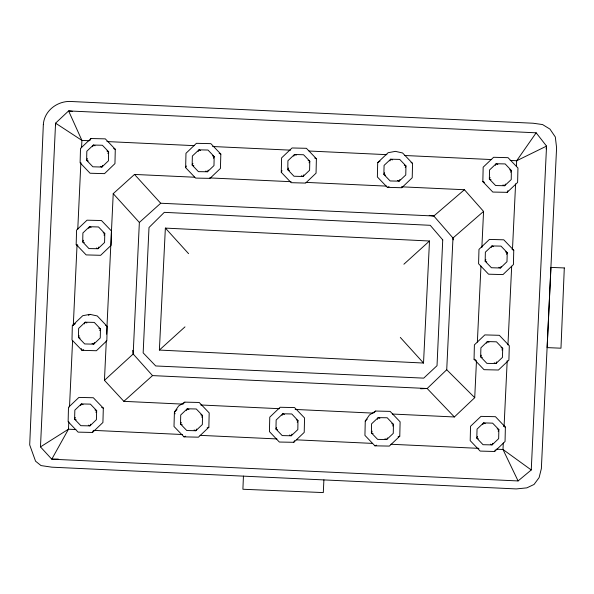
<?xml version="1.0" encoding="UTF-8"?>
<svg xmlns="http://www.w3.org/2000/svg" width="594" height="594" viewBox="0 0 594 594"><rect width="100%" height="100%" fill="white"/><g stroke="black" fill="none" stroke-linecap="round" stroke-linejoin="round"><path stroke-width="0.89" d="M281.274 172.312L281.608 157.878L292.048 147.973L306.407 148.307L316.387 158.747L316.053 173.173L305.613 183.086L291.179 182.685L281.274 172.312L282.016 170.634M482.833 181.623L483.167 167.189L493.607 157.284L508.041 157.677L517.946 167.991L517.619 182.417L507.179 192.33L492.812 192.062L482.833 181.623L484.518 182.358M72.327 325.594L71.993 339.961L81.972 350.334L96.399 350.735L106.838 340.756L107.172 326.396L97.268 315.956L90.013 314.36L82.766 315.689L72.327 325.594L75.401 323.641M115.288 149.302L114.954 163.602L104.514 173.641L90.08 173.24L80.108 162.801L80.509 148.441L90.949 138.528L105.309 138.862L115.288 149.302L113.61 148.559M185.647 167.657L185.974 153.289L196.421 143.317L210.848 143.651L220.827 154.091L220.426 168.451L209.986 178.363L195.619 178.096L185.647 167.657L186.39 165.978M208.85 427.272L209.185 412.912L199.213 402.472L184.845 402.138L178.594 405.992L174.406 412.11L174.005 426.477L183.984 436.85L198.411 437.184L208.85 427.272L207.135 427.932M365.265 421.027L364.931 435.387L374.903 445.827L389.337 446.094L399.777 436.189L400.111 421.822L390.132 411.382L375.705 411.048L369.453 414.976L365.265 421.027L367.218 419.156M377.702 162.6L377.368 176.967L387.34 187.34L401.774 187.741L412.214 177.762L412.548 163.402L402.569 152.962L395.389 151.366L388.142 152.695L377.702 162.6L380.004 161.137M474.057 359.244L474.391 344.884L484.83 334.905L499.331 335.306L509.303 345.745L508.902 360.113L498.463 370.017L484.036 369.683L474.057 359.244L475.742 359.986M505.383 427.145L505.049 441.505L494.609 451.485L480.175 451.084L470.203 440.644L470.537 426.277L480.977 416.372L495.47 416.698L505.383 427.145L503.697 426.395M513.758 250.252L513.424 264.545L502.984 274.591L488.558 274.19L478.578 263.751L478.979 249.383L489.419 239.412L503.786 239.813L513.758 250.252L512.08 249.502M76.18 244.461L76.581 230.101L87.021 220.188L101.455 220.523L111.427 230.962L111.1 245.329L100.653 255.301L86.16 254.908L76.18 244.461L77.873 245.211M103.319 408.123L102.918 422.49L92.478 432.462L78.111 432.128L68.139 421.688L68.473 407.328L78.913 397.416L93.34 397.75L103.319 408.123L101.633 407.387M243.436 476.084L242.901 489.256L323.299 492.582L323.901 479.878M40.474 446.896L55.569 123.166L68.607 110.93L536.167 132.811L546.547 146.109L531.251 469.965L518.079 480.94L51.782 459.192L40.474 446.896L68.473 429.202L75.884 429.551M68.815 421.799L68.473 429.202L51.782 459.192L58.264 459.058M69.505 406.987L72.602 340.34M73.292 325.527L77.042 244.995M77.769 229.254L80.873 162.608M81.556 147.795L81.905 140.392L68.607 110.93L72.29 111.338M183.115 404.143L123.864 401.344L104.447 380.323L106.319 340.592M106.623 334.118L113.224 193.659L134.504 174.436L194.743 177.235M113.224 193.659L139.36 222.453L133.175 353.994L152.524 375.601L427.175 388.506L454.373 416.966L474.725 397.683L476.485 360.617M420.701 388.78L427.175 388.506L446.725 369.75L452.977 238.016L433.828 216.001L429.232 215.362M477.361 342.077L480.969 266.09M481.853 247.557L483.568 211.412L464.419 189.731L401.396 186.813M503.296 443.005L502.984 449.487L518.079 480.94M504.083 426.351L507.202 360.64M507.952 344.906L511.679 266.246M512.474 249.584L515.592 183.88M516.424 166.29L516.683 160.736L536.167 132.811M159.378 350.066L165.362 228.103L429.499 241.008L423.522 363.038L159.378 350.066L184.979 326.871M546.153 148.856L546.547 146.109L516.683 160.736L510.194 160.439M102.665 165.355L101.923 167.055L92.879 166.795L86.627 160.276L86.828 151.232L93.34 145.047L102.383 145.248L108.635 151.76L108.435 160.803L101.923 167.055L100.312 166.342M107.893 153.46L108.635 151.76L106.935 151.017M481.385 355.153L480.643 356.853L486.894 363.365L495.938 363.565L502.457 357.38L502.717 348.336L496.473 341.825L487.362 341.557L480.91 347.809L480.643 356.853L482.343 357.595M486.612 343.258L487.362 341.557L488.973 342.27M87.37 158.583L86.627 160.276L88.239 160.989M92.597 146.74L93.34 145.047L95.04 145.79M79.195 335.744L78.445 337.429L84.697 343.948L93.741 344.149L100.26 337.964L100.46 328.92L94.275 322.401L85.165 322.2L78.646 328.385L78.445 337.429L80.145 338.179M84.415 323.893L85.165 322.2L86.865 322.95M94.483 342.456L93.741 344.149L92.04 343.406M99.71 330.613L100.46 328.92L98.76 328.178M90.696 424.19L89.946 425.876L80.836 425.683L74.592 419.164L74.851 410.12L81.371 403.935L90.414 404.135L96.666 410.647L96.399 419.691L89.946 425.876L88.335 425.17M95.924 412.34L96.666 410.647L94.966 409.905M208.204 170.084L207.454 171.777L198.411 171.644L192.159 165.065L192.359 156.022L198.945 149.837L207.989 150.03L214.174 156.549L213.974 165.592L207.454 171.777L205.754 171.035M213.424 158.242L214.174 156.549L212.481 155.806M288.536 168.028L287.793 169.721L293.971 176.232L303.022 176.5L309.6 170.248L309.801 161.204L303.549 154.752L294.505 154.492L287.927 160.736L287.793 169.721L289.478 170.471M293.763 156.177L294.505 154.492L296.206 155.234M181.274 422.327L180.524 424.019L186.776 430.531L195.82 430.732L202.339 424.547L202.539 415.503L196.287 408.984L187.244 408.791L180.725 414.976L180.524 424.019L182.224 424.762M186.494 410.484L187.244 408.791L188.937 409.533M196.569 429.039L195.82 430.732L194.119 429.989M201.789 417.196L202.539 415.503L200.839 414.761M291.996 434.095L291.246 435.788L282.202 435.588L275.95 429.068L276.151 420.025L282.737 413.773L291.78 413.973L297.965 420.559L297.832 429.603L291.246 435.788L289.545 435.038M297.215 422.252L297.965 420.559L296.272 419.802M505.397 184.051L504.648 185.744L495.604 185.543L489.352 179.024L489.553 169.981L496.139 163.729L505.182 163.929L511.367 170.515L511.234 179.559L504.648 185.744L502.947 185.001M510.617 172.208L511.367 170.515L509.674 169.765M501.173 266.387L500.46 268.005L491.416 267.738L485.164 261.226L485.365 252.175L491.951 245.931L500.994 246.124L507.246 252.643L506.979 261.687L500.46 268.005L498.849 267.293M506.526 254.262L507.246 252.643L505.546 251.901M303.734 174.888L303.022 176.5L301.329 175.75M309.088 162.815L309.801 161.204L308.1 160.462M276.67 427.457L275.95 429.068L277.65 429.818M282.024 415.384L282.737 413.773L284.429 414.53M293.778 442.307L304.217 432.395L304.551 417.968L294.572 407.588L280.145 407.261L269.765 417.166L269.438 431.6L279.343 442.04L293.778 442.307L294.52 440.629M490.065 177.42L489.352 179.024L491.052 179.774M495.426 165.34L496.139 163.729L497.831 164.486M507.179 192.33L507.922 190.652M485.877 259.615L485.164 261.226L486.776 261.939M491.231 247.535L491.951 245.931L493.644 246.673M492.797 443.287L492.077 444.899L483.033 444.698L476.789 438.112L477.049 429.135L483.568 422.883L492.612 423.151L498.863 429.603L498.663 438.647L492.077 444.899L490.473 444.186M498.151 431.214L498.863 429.603L497.163 428.853M494.609 451.485L495.351 449.806M83.457 240.243L82.7 241.936L88.952 248.589L97.995 248.723L104.581 242.471L104.782 233.494L98.53 226.975L89.486 226.708L82.9 232.959L82.7 241.936L84.311 242.649M88.729 228.4L89.486 226.708L91.097 227.42M98.753 247.03L97.995 248.723L96.384 248.01M104.024 235.187L104.782 233.494L103.17 232.781M75.341 417.471L74.592 419.164L76.203 419.869M80.621 405.628L81.371 403.935L83.071 404.677M192.916 163.372L192.159 165.065L193.859 165.808M198.188 151.529L198.945 149.837L200.638 150.579M92.478 432.462L93.228 430.784M384.637 172.75L383.88 174.436L390.132 180.955L399.175 181.155L405.761 174.97L405.962 165.926L399.71 159.407L390.666 159.207L384.08 165.392L383.88 174.436L385.58 175.185M389.916 160.9L390.666 159.207L392.367 159.957M399.933 179.462L399.175 181.155L397.483 180.413M405.212 167.619L405.962 165.926L404.262 165.184M372.134 431.17L371.384 432.863L377.636 439.382L386.679 439.575L393.258 433.39L393.458 424.346L387.206 417.768L378.163 417.634L371.584 423.819L371.384 432.863L373.084 433.605M377.413 419.327L378.163 417.634L379.863 418.376M387.429 437.889L386.679 439.575L384.979 438.832M392.708 426.039L393.458 424.346L391.758 423.604M496.688 361.872L495.938 363.565L494.238 362.823M501.967 350.029L502.717 348.336L501.106 347.624M477.539 436.419L476.789 438.112L478.393 438.832M482.818 424.576L483.568 422.883L485.268 423.633M90.199 140.206L90.949 138.528M177.019 409.622L174.406 412.11L175.067 413.818M183.539 403.385L184.845 402.138M373.745 412.919L375.705 411.048M104.447 380.323L133.175 353.994L132.722 350.326M403.898 264.219L429.499 241.008M139.36 222.453L160.707 203.237L433.828 216.001L464.419 189.731M123.864 401.344L152.524 375.601M483.568 211.412L452.977 238.016L453.229 239.85M88.476 315.332L90.013 314.36M374.903 445.827L376.618 445.166M398.062 436.85L399.777 436.189M387.34 187.34L389.055 186.679M83.687 349.673L81.972 350.334L81.304 348.626M183.984 436.85L185.699 436.189M89.323 140.741L81.905 140.392L55.569 123.166L55.65 125.015M106.935 141.565L194.075 145.641M212.615 146.51L290.488 150.156M309.029 151.017L386.902 154.663M404.514 155.487L491.654 159.571M209.571 177.918L291.119 181.697M305.947 182.388L386.575 186.122M200.705 404.974L279.403 408.694M295.136 409.437L372.906 413.112M392.344 414.033L454.373 416.966M93.488 430.368L182.425 434.526M200.029 435.343L276.93 438.936M296.384 439.842L372.356 443.391M390.882 444.253L478.898 448.359M496.502 449.183L502.984 449.487L531.251 469.965M314.709 158.004L316.387 158.747M219.141 153.349L220.827 154.091M411.055 162.355L412.548 163.402M105.68 325.349L107.172 326.396M446.725 369.75L474.725 397.683M134.504 174.436L160.707 203.237M400.311 337.429L423.522 363.038M188.573 253.653L165.414 228.111M43.332 124.629L29.7 444.899L35.551 461.189L41.008 465.577L51.849 467.174L516.29 488.921L526.863 487.86L534.043 484.466L539.1 477.613L541.357 468.636L556.585 147.772L555.323 136.999L549.94 129.084L542.552 124.562L533.174 123.233L69.268 101.418C56.267 101.656 44.201 111.286 43.332 124.629M564.3 267.939L560.974 348.203L547.141 347.609L550.935 267.404L564.3 267.939M442.738 239.879L437.021 365.696L423.715 378.133L155.717 365.963L143.154 352.858L149.005 227.509L164.3 212.348L430.234 225.312L442.738 239.879"/></g></svg>
